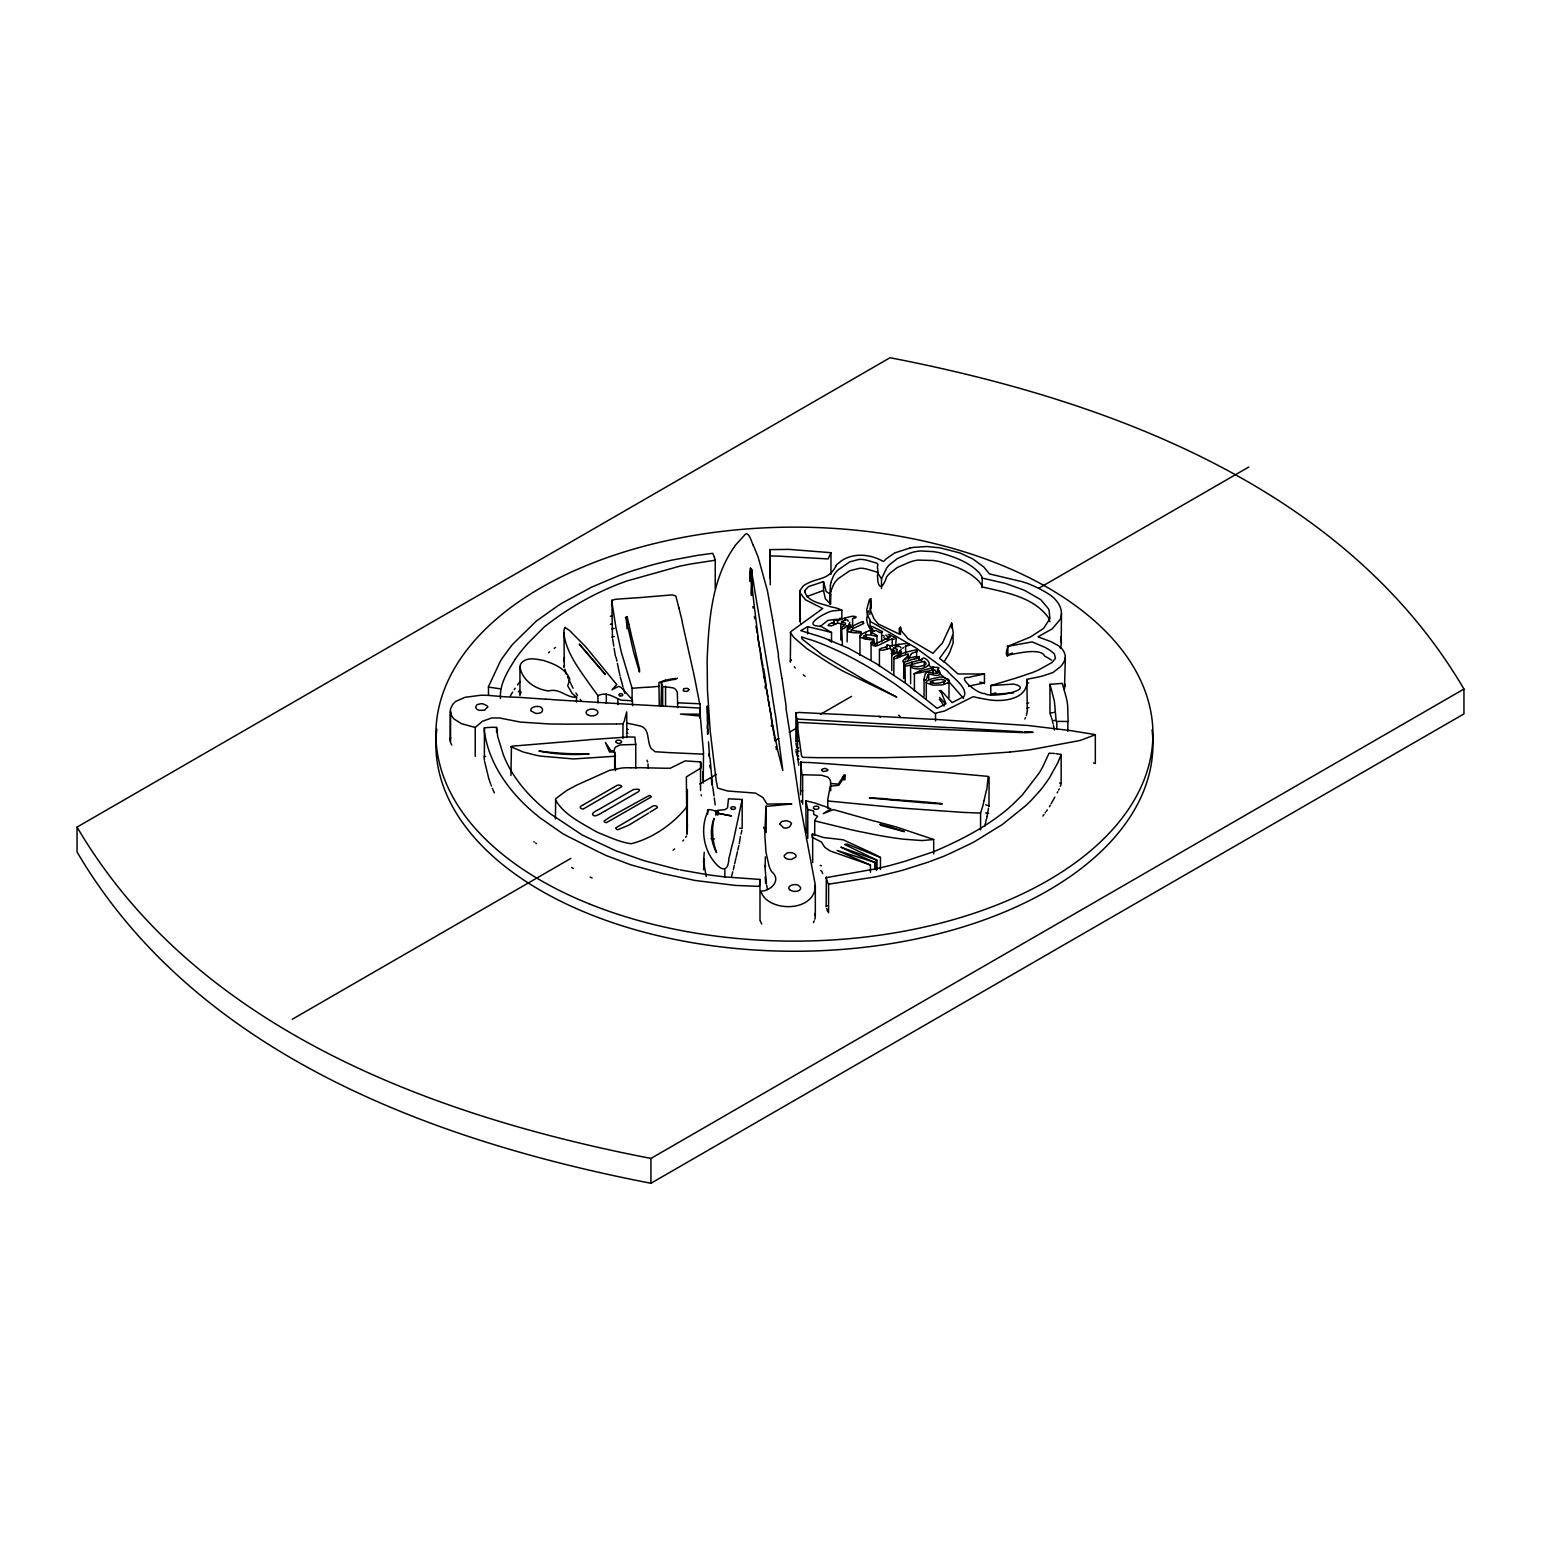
<?xml version="1.0" encoding="UTF-8"?>
<svg xmlns="http://www.w3.org/2000/svg" width="1541" height="1541" viewBox="0 0 1541 1541"><rect width="100%" height="100%" fill="white"/><g stroke="black" fill="none" stroke-linecap="round" stroke-linejoin="round"><path stroke-width="1.5" d="M834.163 623.354L834.163 621.543M843.986 626.609L843.717 625.299A13.811 7.975 0 0 1 842.908 626.128L841.656 627.726L842.388 644.928M848.128 621.177C848.956 618.095 840.577 621.004 841.425 623.527M854.099 618.153L854.099 618.153A4.758 2.735 0 0 0 852.578 618.615L852.635 627.688M862.921 623.277L862.921 621.485L863.788 623.469L855.871 627.226A27.526 15.892 0 0 0 851.229 629.884A9.843 5.682 0 0 0 855.351 630.962L855.968 631.059M863.576 638.147L863.576 636.337A15.41 8.899 0 0 1 866.003 634.815L871.686 635.065A12.482 7.204 0 0 0 874.094 635.817A15.449 8.919 0 0 0 875.057 636.009L875.307 636.067M870.935 634.295L870.935 632.484L874.094 631.059M872.803 630.808C873.458 628.978 866.851 625.954 872.033 626.455A19.706 11.365 0 0 1 874.806 627.746L876.232 628.516M876.925 635.797L876.964 644.812M900.965 647.933C900.772 644.408 889.118 647.374 893.51 652.96M898.364 646.257L898.364 644.446L902.506 643.907A23.385 13.503 0 0 1 906.744 643.618L909.479 644.408M903.623 664.075L903.854 662.264M921.73 659.606L921.171 659.721A68.016 39.257 0 0 0 917.588 660.646L909.209 662.996A34.595 19.975 0 0 0 907.649 663.497A17.76 10.248 0 0 0 906.975 663.728A10.671 6.164 0 0 0 905.029 664.595L905.26 682.336M905.357 659.953L908.227 654.232A3.698 2.138 0 0 0 906.127 654.501L903.488 655.464A29.51 17.028 0 0 0 902.255 655.907L898.461 657.468A25.792 14.89 0 0 1 896.939 658.046A5.432 3.14 0 0 1 894.377 658.643L893.973 658.257M908.342 660.087L908.342 658.277L913.293 657.14A38.448 22.21 0 0 1 914.468 656.813L919.322 656.774A2.215 1.271 0 0 1 919.072 657.429L918.725 657.718A7.108 4.103 0 0 1 916.221 658.585A23.905 13.811 0 0 1 915.123 658.874L914.256 659.047M912.041 663.998L911.771 662.264M919.226 656.427L919.226 660.03M921.73 661.416L921.537 659.105M922.231 659.432C922.308 655.291 930.61 661.224 929.03 664.807C924.677 669.102 916.086 670.489 910.827 666.964A3.332 1.926 0 0 1 910.577 665.712L917.588 666.906L924.022 665.385M911.694 664.576L915.951 663.304A81.191 46.866 0 0 1 917.877 662.765L924.33 661.474L924.33 666.887M814.881 919.207L815.016 918.609A22.152 12.79 0 0 0 815.208 917.3L815.15 913.312M811.568 865.156L814.919 882.916A16.296 9.4 0 0 0 814.996 883.552L815.208 888.425A22.152 12.79 0 0 1 815.016 889.716C809.314 913.331 766.474 910.731 760.907 891.257M750.833 577.548L750.852 576.873A17.471 10.094 0 0 0 750.833 576.469L750.525 573.811A12.617 7.281 0 0 1 750.544 573.31L750.66 569.168L750.525 581.246M800.261 590.376L800.049 621.813L800.28 590.126L803.208 586.1A10.074 5.817 0 0 1 804.498 585.06C817.481 576.97 828.23 581.111 836.166 565.701M450.454 742.165L450.531 709.207A13.676 7.898 0 0 1 450.704 708.455L452.361 705.123A31.648 18.28 0 0 1 453.131 704.025L454.884 702.099A10.036 5.798 0 0 1 455.789 701.425L464.843 697.341L480.176 695.318A29.452 17.009 0 0 1 482.93 695.261L484.49 695.28A73.583 42.493 0 0 1 488.593 695.415L499.4 696.339A208.921 120.622 0 0 0 505.583 696.821L519.336 697.38A252.223 145.624 0 0 1 527.927 697.996L545.052 699.152M450.261 739.719L450.531 738.1A13.676 7.898 0 0 1 450.646 737.503M879.429 666.444L879.429 649.589A3.853 2.234 0 0 1 881.221 648.299L884.303 647.451A10.44 6.029 0 0 0 886.614 646.758M910.057 547.999L910.057 547.999A6.857 3.949 0 0 1 911.001 547.825L912.195 547.614A13.484 7.782 0 0 1 913.043 547.421L926.834 546.496L939.875 547.825A8.09 4.662 0 0 1 940.588 547.999L940.761 548.037A5.894 3.409 0 0 0 941.397 548.191L959.85 552.93L972.429 558.747A17.067 9.843 0 0 1 973.777 559.633L983.717 566.934L989.476 573.907L1019.14 580.996A4.103 2.369 0 0 0 1019.795 581.111L1019.988 581.13A4.989 2.889 0 0 1 1021.105 581.342L1027.327 583.365A62.141 35.886 0 0 1 1030.563 584.636L1032.22 585.368A8.745 5.047 0 0 0 1033.78 585.985L1039.963 589.047A123.973 71.579 0 0 1 1047.553 593.324C1055.99 598.178 1064.08 608.002 1060.613 618.268A28.74 16.604 0 0 1 1059.823 619.906L1052.176 628.882L1038.249 636.683M1061.46 613.8L1061.171 644.928M765.184 688.134L765.106 685.957M869.895 614.435L870.241 607.828M519.953 695.492L519.953 666.598C520.55 660.742 527.715 658.45 532.859 658.893A26.91 15.545 0 0 1 536.307 659.163L542.798 660.318A4.218 2.446 0 0 1 544.012 660.665C554.067 663.728 565.508 668.659 569.804 678.945L567.724 685.899L572.154 693.392A6.8 3.93 0 0 0 572.693 693.951L576.546 697.187L576.546 702.003M630.789 633.024L634.199 646.796A27.757 16.026 0 0 0 634.487 647.798L639.322 668.37M842.561 777.608L842.58 777.011A5.837 3.371 0 0 1 842.773 776.625L844.95 775.065L844.95 779.881M686.939 834.529L686.361 776.876L701.136 767.9L700.808 763.431M844.95 775.219L844.93 775.701A10.633 6.145 0 0 1 844.834 776.298L844.757 776.491A3.891 2.234 0 0 1 844.507 776.953L838.728 785.351L830.272 786.122L827.748 799.586L827.864 808.197M1038.326 636.934L1050.943 641.653A121.835 70.347 0 0 1 1055.546 644.157C1062.038 646.777 1068.009 654.867 1063.983 661.782A53.261 30.762 0 0 1 1062.481 664.229A55.707 32.168 0 0 1 1060.401 666.791L1052.965 672.512L1044.182 675.517A62.642 36.175 0 0 1 1032.663 678.098L1026.884 679.408L1027.308 711.287M1065.351 657.564L1064.446 689.771M830.426 585.214L830.021 592.457M836.108 565.643L836.821 564.468A18.665 10.787 0 0 1 837.861 563.698L839.768 562.272A18.222 10.517 0 0 1 841.425 560.808C853.887 552.468 870.742 554.124 883.32 561.502L884.823 560.346A12.501 7.204 0 0 1 886.48 558.67L894.705 552.93L909.845 548.037M1055.932 753.645L1061.152 754.493L1057.781 762.814A17.298 9.978 0 0 0 1057.492 763.334L1050.018 776.799A11.558 6.665 0 0 0 1049.768 777.261L1049.71 777.396A8.61 4.97 0 0 1 1049.44 777.839L1045.819 783.117A10.363 5.991 0 0 0 1045.357 783.676A12.655 7.3 0 0 0 1045.125 784.042L1044.355 785.082A6.357 3.66 0 0 0 1043.95 785.602L1043.777 785.91A9.728 5.625 0 0 1 1043.257 786.68L1039.944 790.706A47.424 27.372 0 0 0 1039.443 791.284L1039.308 791.438M638.802 670.162L638.802 670.239A4.257 2.466 0 0 0 638.937 670.701L639.284 671.471A4.931 2.851 0 0 0 639.496 672.069L639.496 668.582M765.376 866.928L765.376 865.483M700.519 761.909L685.129 760.907L670.046 768.343A5.374 3.101 0 0 1 669.391 768.266L668.274 768.169A15.371 8.88 0 0 0 667.426 768.208L666.309 768.266A8.398 4.835 0 0 1 665.173 768.246L641.403 767.726A5.413 3.121 0 0 0 640.189 767.688L638.552 767.745A10.055 5.817 0 0 1 637.281 767.745L631.059 767.823M629.364 633.312L633.139 650.013A60.234 34.769 0 0 0 633.505 651.65L636.433 661.84A13.676 7.898 0 0 0 636.626 662.399L636.664 662.514A18.434 10.652 0 0 1 636.799 662.88L638.802 669.815M510.919 775.508L511.458 746.383A6.896 3.987 0 0 1 512.787 746.114L515.156 745.883A9.612 5.548 0 0 1 516.062 745.825A13.58 7.84 0 0 0 516.986 745.767L588.007 739.911A4.873 2.812 0 0 0 588.874 739.796L589.336 739.699A5.297 3.063 0 0 1 590.242 739.584L593.709 739.41A32.804 18.935 0 0 0 596.483 739.198L627.534 737.003A4.777 2.755 0 0 0 628.401 736.983L634.873 737.06L635.643 744.457L620.195 744.919L615.514 747.096A11.018 6.357 0 0 0 614.609 748.618L614.05 750.698L611.064 750.891L605.44 742.531L609.504 751.95L614.666 752.104L615.514 770.654M564.276 666.482L563.967 630.308A61.967 35.77 0 0 1 564.314 628.959L564.969 627.418M563.736 661.513L563.967 659.201A61.967 35.77 0 0 1 564.314 657.853L564.468 657.352M715.698 812.897L731.474 815.921L718.549 813.359L717.836 810.393L725.137 809.584L727.564 807.831L728.45 798.797L742.165 799.49L733.574 839.884A90.9 52.471 0 0 1 733.131 841.482L730.781 850.613A41.222 23.789 0 0 0 730.53 852.019L730.53 852.019M659.259 705.566L658.932 682.528L665.192 680.217M814.688 835.299L814.765 820.12L817.597 816.268L813.744 814.438L813.59 810.951L807.773 809.449L805.808 800.781L815.459 803.169A17.182 9.92 0 0 0 817.674 804.017L820.717 805.038A22.017 12.713 0 0 0 823.915 806.097L830.907 808.832L823.26 813.648L833.431 809.584L871.204 820.236A41.723 24.078 0 0 0 872.899 820.698L873.978 821.006A6.761 3.891 0 0 0 874.691 821.199L875.481 821.334A5.316 3.082 0 0 1 876.058 821.469L896.785 827.132A50.911 29.395 0 0 0 898.538 827.69L933.692 839.518L933.692 853.964M987.01 816.653L986.914 817.443A21.786 12.578 0 0 1 986.259 819.658L984.795 826.207M830.426 585.098L830.445 584.983A9.496 5.49 0 0 1 830.541 584.521L830.907 582.787M765.916 883.725A11.846 6.838 0 0 0 765.8 883.301L765.684 882.839A11.615 6.703 0 0 1 765.588 882.415L765.241 876.733M687.209 802.938L687.209 792.71M687.209 831.832L687.421 823.953M765.106 866.967L765.357 856.835M730.434 852.578L728.932 858.318A7.589 4.373 0 0 1 728.854 858.684C728.18 873.631 720.283 870.338 713.078 860.302C702.195 846.125 700.654 823.857 708.918 809.584A10.537 6.087 0 0 1 710.497 809.641L715.814 811.105M704.237 852.327L703.563 861.65L706.24 876.54M707.069 706.394L707.435 716.315A8.495 4.912 0 0 0 707.396 716.97A10.19 5.894 0 0 1 707.358 717.586L707.492 722.267A27.892 16.103 0 0 1 707.589 723.23L707.589 723.422A8.784 5.066 0 0 1 707.512 724.02L707.473 724.193A10.209 5.894 0 0 0 707.377 725.06A11.712 6.761 0 0 1 707.338 725.85L707.242 726.331A16.431 9.477 0 0 0 707.184 727.679L707.454 729.086A35.366 20.418 0 0 1 707.589 729.952L707.55 733.073A37.061 21.401 0 0 0 707.55 734.132L707.55 734.325M714.427 557.245L714.388 557.168A6.915 3.987 0 0 1 714.581 557.572L714.831 560.288L691.331 563.91A294.62 170.088 0 0 0 679.851 566.163L626.648 581.053A66.61 38.448 0 0 1 623.97 582.055L617.479 584.463A212.735 122.818 0 0 0 612.008 586.736C587.545 596.964 564.699 610.814 543.934 627.187A50.506 29.163 0 0 1 541.758 629.421L527.985 643.194A69.075 39.873 0 0 1 526.483 644.87L520.145 652.459A8.187 4.719 0 0 1 519.799 652.96L515.214 659.143M704.43 859.165L703.563 869.721M805.808 800.781L806.213 833.065M734.633 863.711L735.905 858.298M987.049 816.287L988.494 808.235M1093.436 762.968L1095.324 763.508L1095.324 734.614L1070.244 730.569A6.742 3.891 0 0 1 1069.011 730.415L1027.346 725.406A12.444 7.185 0 0 0 1025.613 725.349L931.862 719.165A13.946 8.052 0 0 0 930.013 719.165L884.996 716.7A11.827 6.838 0 0 0 884.149 716.661L883.07 716.642A10.421 6.01 0 0 1 882.107 716.584L840.018 714.388A4.816 2.774 0 0 0 839.248 714.35L838.323 714.35A6.376 3.679 0 0 1 837.322 714.311L798.488 712.443L795.869 713.367L796.774 718.414L798.7 719.165L923.984 726.177A18.742 10.826 0 0 0 925.486 726.273L947.233 727.525A5.182 2.986 0 0 0 948.929 727.602L949.314 727.583A5.856 3.371 0 0 1 950.046 727.564L991.845 730.029A35.462 20.476 0 0 0 993.81 730.164L1022.685 731.802M795.869 741.78L795.946 712.52M740.45 836.32L739.256 843.755M830.907 591.648L830.522 593.478A10.151 5.856 0 0 0 830.445 593.959L830.156 603.745L825.302 598.659L823.51 590.473L806.675 596.617M734.286 865.368L733.574 868.777A90.9 52.471 0 0 1 733.266 869.914M737.407 851.711L736.193 857.085M797.159 718.838L797.756 758.307A6.26 3.602 0 0 0 797.891 758.711L798.777 765.299M563.91 667.523L563.967 667.292A61.967 35.77 0 0 1 564.314 665.924L564.468 665.423M555.396 818.945L555.685 798.7L566.24 790.822A445.426 257.174 0 0 1 576.777 785.101L609.639 770.327M863.538 636.375A16.951 9.785 0 0 0 869.259 637.916L873.516 639.515M983.678 802.302L983.081 805.115A17.471 10.094 0 0 0 982.696 806.29L980.577 813.089L980.577 829.925M1095.362 734.73L1081.724 739.892A60.542 34.961 0 0 1 1079.702 740.547L1030.332 749.774A36.984 21.362 0 0 1 1029.349 749.908L1009.875 752.066M741.895 830.368L741.028 834.047M830.965 574.369L830.965 552.699L789.165 549.386L769.941 549.617L770.307 584.81M984.102 800.338L986.279 790.764A21.786 12.578 0 0 0 986.933 788.549L988.205 776.394L945.211 772.465A14.697 8.495 0 0 0 944.017 772.368L942.167 772.253A77.936 44.997 0 0 0 939.894 772.041L816.826 762.968A200.003 115.479 0 0 1 809.757 762.545L800.511 762.294L802.013 774.699L821.488 775.219L827.594 777.011A14.216 8.206 0 0 1 830.56 781.287L830.734 790.783M1060.978 645.91L1060.613 647.162A28.74 16.604 0 0 1 1060.247 648.01M737.773 850.112L738.832 845.585M988.956 806.502L989.11 777.011M611.777 637.204L614.223 636.472M795.907 749.658L796.967 749.388M732.726 871.84L731.648 876.136M869.972 628.478L870.106 620.041L868.874 617.845A54.879 31.687 0 0 1 868.276 616.65L867.564 614.763A52.298 30.204 0 0 1 866.774 609.446L869.278 600.065A2.793 1.618 0 0 1 869.432 599.719L869.567 599.526A4.161 2.408 0 0 1 870.241 598.967L870.684 611.103L874.132 619L878.274 623.989L899.289 634.121L899.347 628.689M1061.094 784.061L1060.381 786.276M678.81 607.481L675.786 595.943L672.165 594.884A18.473 10.671 0 0 1 671.202 594.961A61.736 35.636 0 0 0 669.661 595.096L639.303 597.638A12.79 7.397 0 0 1 638.667 597.677L618.172 599.064A65.801 37.986 0 0 0 614.223 599.507L611.738 600.894L616.092 628.689A7.878 4.546 0 0 1 616.381 629.653L621.312 652.17L632.099 688.268L632.099 700.307M611.854 599.931L612.432 636.895M830.907 582.537L831.35 581.15A34.191 19.744 0 0 0 831.735 580.09L833.72 575.429A44.362 25.619 0 0 1 838.343 569.708L849.727 561.906L858.684 559.479A24.579 14.177 0 0 1 862.112 559.383L866.023 560.038A30.184 17.433 0 0 0 868.199 560.616L876.906 563.197L878.043 564.815A15.641 9.034 0 0 1 877.831 565.297A8.398 4.854 0 0 0 877.58 565.971L877.465 566.683A38.275 22.094 0 0 0 877.407 567.396L878.37 573.984L881.51 578.8L881.51 588.431M830.926 591.359L831.35 590.01A34.191 19.744 0 0 0 831.735 588.951L833.72 584.289A44.362 25.619 0 0 1 838.343 578.568L849.727 570.767L859.396 568.302A25.041 14.447 0 0 1 862.112 568.244L866.023 568.899A30.184 17.433 0 0 0 868.199 569.477L876.906 572.058L878.043 573.676A11.943 6.896 0 0 1 877.869 574.061L877.831 574.177A10.132 5.856 0 0 0 877.561 574.832C877.272 586.408 881.336 592.842 886.691 576.796A148.938 85.988 0 0 1 889.484 573.579L897.305 567.473L908.208 562.735A13.638 7.878 0 0 0 909.498 562.215L913.043 561.059A29.26 16.893 0 0 1 918.031 560.096L933.441 560.5A53.569 30.936 0 0 1 939.76 561.675C953.513 565.47 967.864 570.401 978.208 580.649A29.684 17.124 0 0 1 979.671 582.305L981.598 585.098A11.789 6.8 0 0 1 982.176 586.909C1005.541 592.418 1033.279 596.829 1048.323 617.498A43.129 24.906 0 0 1 1049.036 618.923L1049.883 621.697M983.717 801.744L984.063 800.569M1027.154 711.807L1026.364 715.64M715.717 811.356L715.621 811.587A3.525 2.042 0 0 0 715.563 812.146L715.602 812.357M760.561 654.598L760.618 653.981A5.008 2.889 0 0 1 760.484 653.326L758.076 638.533A13.869 8.013 0 0 1 758.133 637.435L754.763 609.986A354.025 204.394 0 0 1 754.127 604.862L751.449 581.381M940.126 673.706L939.798 674.342A3.159 1.83 0 0 1 938.045 675.305L937.756 675.343A8.283 4.777 0 0 1 933.596 674.997L931.592 674.592A8.495 4.912 0 0 0 928.722 674.168L928.703 679.658M680.197 869.914L707.724 874.729A303.115 175 0 0 0 725.638 876.983L759.983 879.429L759.829 884.765L758.403 886.364L738.659 885.536A49.042 28.316 0 0 1 735.423 885.42L695.126 880.47L663.921 873.824A4.989 2.87 0 0 0 662.938 873.651L630.943 864.886L608.907 856.546A40.027 23.115 0 0 1 606.846 855.833L601.317 853.175A31.725 18.319 0 0 0 598.948 852.115L563.313 834.047L541.777 819.042A36.233 20.919 0 0 1 538.695 816.826L536.384 814.765A11.885 6.857 0 0 0 535.652 814.168L534.515 813.398A4.642 2.677 0 0 1 533.879 812.743C509.512 792.247 489.133 764.182 484.471 732.014A9.708 5.605 0 0 1 484.375 731.359L484.394 727.776L490.905 727.333A51.739 29.876 0 0 0 492.85 727.275L496.587 727.41L497.666 736.348L503.271 754.628A39.141 22.595 0 0 0 503.522 755.244C512.652 778.706 530.181 797.872 549.732 813.282A4.873 2.812 0 0 1 550.33 813.783L582.363 835.106L616.439 851.037A6.684 3.853 0 0 1 617.536 851.364L643.194 860.398A18.55 10.71 0 0 1 645.274 860.995L674.476 868.642A43.745 25.253 0 0 0 677.385 869.336L678.753 869.625M893.934 657.525L893.838 674.65M925.332 673.744L924.195 678.001A26.736 15.449 0 0 0 924.061 679.003A5.721 3.294 0 0 0 924.099 679.831M830.965 552.699L828.153 558.94L784.793 556.494A11.249 6.491 0 0 1 783.098 556.378L781.98 556.282A19.879 11.48 0 0 0 779.399 556.166L770.307 555.916M868.411 610.91L866.774 618.307A52.298 30.204 0 0 0 867.564 623.623L868.276 625.511A54.879 31.687 0 0 0 868.874 626.705L869.895 628.285M927.181 677.115L926.623 678.522A16.142 9.323 0 0 1 925.929 679.774M927.374 676.595L927.759 675.613A27.391 15.815 0 0 1 927.913 675.266L928.029 675.016M500.498 698.497C499.38 684.05 507.76 671.24 515.118 659.375M519.991 694.355L521.205 692.082M936.716 672.897L936.735 672.55A8.591 4.95 0 0 0 935.753 671.394L935.252 670.932M686.496 836.05L686.381 836.32A2.427 1.406 0 0 1 686.053 836.724L685.649 837.283M813.494 922.635L814.303 920.786M804.922 590.453L808.543 586.582L823.51 581.612L826.169 591.494L830.657 594.46L830.657 604.111M1024.823 718.992L1025.478 717.547M751.854 595.057L751.777 569.804L750.39 568.128L750.64 569.168M510.861 746.749L523.343 752.047L536.114 755.263A93.173 53.8 0 0 0 541.007 756.149L573.079 758.904A7.166 4.141 0 0 1 573.868 758.923L615.514 756.207M1046.243 811.433L1047.283 809.853M781.614 803.824L791.862 803.94L765.993 806.425L764.798 834.124L765.973 852.327L769.075 866.138A103.729 59.887 0 0 0 771.502 871.57C781.595 879.487 771.887 890.371 761.581 891.141M1057.184 792.902L1057.492 792.228A17.298 9.978 0 0 1 1057.781 791.708M1058.628 790.09L1059.206 788.896M790.34 662.129L790.629 631.771L822.721 608.541L805.538 599.834L800.049 592.919M790.263 661.378L791.458 659.875M881.51 578.8L886.691 567.936A148.938 85.988 0 0 1 889.484 564.719L897.305 558.612L908.208 553.874A13.638 7.878 0 0 0 909.498 553.354L913.043 552.179A29.26 16.893 0 0 1 918.031 551.235A39.18 22.614 0 0 1 920.555 550.946L933.441 551.639A53.569 30.936 0 0 1 939.76 552.795C953.513 556.609 967.864 561.54 978.208 571.788A29.684 17.124 0 0 1 979.671 573.445L981.598 576.238A11.789 6.8 0 0 1 982.176 578.029L982.176 587.718M877.426 868.546L826.13 877.657L828.018 883.494L829.482 884.052L873.612 877.176A111.222 64.202 0 0 0 879.641 875.943L896.226 871.898A256.711 148.206 0 0 0 903.874 869.875L929.127 861.843M826.342 877.002L826.149 906.898M800.53 618.461L800.28 619.964M515.118 688.268L514.232 689.694M703.216 783.021L703.524 752.528L700.288 716.083L680.467 714.08L699.884 714.196L699.73 708.032L647.894 705.316M1050.326 805.153L1050.018 805.693A11.558 6.665 0 0 0 1049.768 806.155L1049.71 806.27A8.61 4.97 0 0 1 1049.44 806.733M1051.116 803.728L1054.853 797.082M512.614 692.102L510.36 695.935M1043.95 814.496L1043.777 814.804A9.728 5.625 0 0 1 1043.257 815.555L1042.852 816.037M925.467 673.398L927.547 672.146L932.074 672.82A19.725 11.384 0 0 0 934.539 673.224L935.079 673.244A2.023 1.175 0 0 0 936.889 673.032M734.479 546.67C712 578.491 708.899 619.675 707.242 657.41A17.221 9.939 0 0 0 707.223 658.046L707.261 658.623A16.97 9.805 0 0 1 707.223 659.471L707.146 660.03A12.675 7.32 0 0 0 707.126 660.684L707.435 687.421A8.495 4.912 0 0 0 707.396 688.095A10.19 5.894 0 0 1 707.358 688.692L710.112 729.952A25.234 14.562 0 0 1 710.17 730.569L710.189 730.935A21.747 12.559 0 0 0 710.266 731.59L715.929 778.513A5.798 3.352 0 0 1 715.929 779.11L717.624 788.067L727.005 790.841A18.01 10.402 0 0 0 728.989 791.111L755.475 793.095L762.911 797.525L767.052 804.132L779.341 803.863A9.824 5.682 0 0 0 780.69 803.863M842.561 777.627L838.285 784.061L830.734 783.56M682.856 841.059L683.645 839.98M517.506 684.936L519.606 682.104M518.354 691.87L519.606 690.195M1007.294 656.042C1004.231 653.634 1009.605 642.924 1007.872 646.276L1007.872 655.907M899.289 628.381L900.483 627.226L901.35 630.828L908.054 638.687L932.941 653.307L942.456 642.982L951.645 623.123L953.301 633.062L949.718 643.425A55.63 32.111 0 0 0 948.986 644.812L948.871 645.063A41.029 23.674 0 0 1 947.638 647.278L939.528 658.373L943.94 661.821L947.638 656.158A41.029 23.674 0 0 0 948.871 653.943L949.121 653.403A60.504 34.923 0 0 1 949.718 652.286L953.205 642.867L952.974 635.47M911.405 653.885L911.444 653.846A16.296 9.4 0 0 0 911.097 654.328L909.903 656.312A33.478 19.34 0 0 1 909.325 657.179M800.954 761.716L800.492 794.829M849.842 622.237L848.571 625.665M1039.039 791.766L1031.064 800.53A330.776 190.968 0 0 1 1025.285 806.059L1002.189 824.647A182.763 105.52 0 0 0 998.356 826.939L975.376 841.155A179.026 103.363 0 0 1 969.328 844.333L948.331 854.273A4.565 2.639 0 0 0 947.58 854.523L944.209 856.083A20.38 11.769 0 0 1 942.244 856.835L930.244 861.4M905.357 658.142L903.739 659.875A20.938 12.097 0 0 0 903.469 660.184L902.872 661.166A2.042 1.175 0 0 0 903.045 661.782L903.623 662.264M880.45 869.509L880.45 857.47L874.383 854.176A31.147 17.991 0 0 1 871.339 852.751L843.197 839.826L827.767 837.977A14.447 8.341 0 0 1 823.202 837.36L820.178 836.474A64.838 37.427 0 0 1 816.961 835.395L812.319 834.124A4.199 2.427 0 0 0 811.914 835.049L812.28 837.379L821.392 842.022L824.801 847.338L830.137 850.959L870.434 865.04L870.434 872.264M549.521 651.824L548.5 652.787M485.646 756.4L484.144 756.901L484.375 760.233M894.377 651.323L894.839 652.691M937.833 669.179L938.007 669.025A6.8 3.93 0 0 0 938.508 668.505L938.662 668.024M673.07 850.189L674.611 848.898M874.806 869.606L874.806 862.382L855.679 854.061A78.63 45.402 0 0 0 852.847 852.982L840.885 847.145L876.887 860.167L876.887 869.798M554.278 648.376L555.492 647.393M896.862 651.246L897.112 649.243M905.241 646.276L905.626 645.987A4.739 2.735 0 0 1 907.129 645.718L907.379 645.679A2.928 1.695 0 0 0 909.498 645.101M903.758 647.413L902.641 648.279M819.966 626.609L827.96 620.426L833.026 619.713A7.455 4.315 0 0 1 835.376 619.501L841.694 619.155A47.212 27.256 0 0 1 844.969 618.076L849.033 616.959A22.788 13.156 0 0 1 852.828 616.207L855.775 616.612M901.158 649.397L899.655 652.344M848.147 625.723A4.816 2.793 0 0 0 848.841 625.896L849.38 626.012A2.523 1.464 0 0 0 850.17 626.108L850.728 624.856A9.342 5.393 0 0 0 849.881 624.452L849.207 624.144M450.261 710.825L451.205 714.966A6.607 3.814 0 0 0 451.455 715.583L453.902 718.934L461.51 723.692L475.244 727.448L482.352 721.323L491.752 717.952L499.515 717.99L520.492 722.093L549.81 724A27.256 15.737 0 0 0 551.582 724L563.351 724.116A13.445 7.763 0 0 1 564.333 724.135A32.573 18.8 0 0 1 565.297 724.174L616.092 723.981M848.609 628.555L849.457 627.996A43.784 25.272 0 0 1 850.42 627.399L851.422 626.84A83.83 48.407 0 0 1 853.213 625.858L857.393 623.758A84.697 48.907 0 0 1 858.838 623.084L861.592 621.909A13.349 7.705 0 0 1 862.286 621.659L862.344 621.639M872.803 628.998L872.341 629.267A26.621 15.371 0 0 1 871.262 629.768M1049.96 684.32L1054.391 701.155L1056.182 721.361L1068.144 721.496L1067.643 705.335A380.261 219.535 0 0 0 1066.468 698.285L1062.269 683.395L1049.96 684.32L1049.96 713.194L1052.542 712.655M565.008 627.399L569.765 630.693A148.418 85.68 0 0 1 571.904 632.927L584.617 645.679A56.863 32.823 0 0 1 585.985 647.201L616.727 684.551L611.989 689.809L618.673 686.304L621.062 687.44L632.176 699.498L632.658 705.624M650.071 812.184L657.275 807.715A2.119 1.233 0 0 0 657.352 807.079L656.928 806.482A3.101 1.791 0 0 0 655.118 805.75L654.752 805.712A2.639 1.522 0 0 0 653.249 805.885L615.803 827.864A2.177 1.252 0 0 0 615.88 828.519L616.708 829.308A2.504 1.445 0 0 0 617.883 829.713L628.612 825.205A67.708 39.084 0 0 1 629.845 824.512L630.577 824.108A10.98 6.337 0 0 0 631.367 823.626L648.703 813.032M77.05 827.093L890.062 357.724C1108.576 400.063 1345.466 487.149 1463.95 689.039L1463.95 713.907L650.938 1183.276C432.424 1140.937 195.534 1053.851 77.05 851.961L77.05 827.093C195.534 1029.003 432.424 1116.089 650.938 1158.427L1463.95 689.039M292.251 1019.275L570.883 858.395M699.807 783.964L716.43 774.372M774.661 740.759L778.821 738.351M789.223 732.36L797.525 727.545M820.409 714.35L851.595 696.339M1038.73 588.296L1248.749 467.039M831.524 642.096L831.524 632.465L820.756 629.749A9.593 5.528 0 0 1 819.504 629.46L807.638 626.686L800.761 630.616L818.676 636.125A8.591 4.97 0 0 0 820.082 636.606L823.722 637.858A12.598 7.281 0 0 0 824.647 638.224L848.34 648.145L876.058 663.478L906.089 683.626L937.101 708.321L946.001 703.794L941.59 693.257A32.611 18.839 0 0 0 940.992 692.525L939.297 690.426M660.993 706.587L661.628 682.143A4.218 2.427 0 0 1 663.246 681.642L672.223 679.735A6.896 3.987 0 0 1 673.167 679.62L673.59 679.562M605.035 810.99L600.065 813.821A32.226 18.608 0 0 0 599.199 814.361L595.674 815.825A2.812 1.637 0 0 1 594.344 815.767C588.739 813.879 597.407 810.277 599.565 809.044L633.505 789.474L638.629 789.223A4.026 2.312 0 0 1 639.419 790.533L638.186 791.881A23.52 13.58 0 0 1 637.531 792.247L605.401 810.778M583.596 804.633L617.093 785.371A2.697 1.56 0 0 1 618.538 785.082L619.521 785.159A3.159 1.83 0 0 1 620.811 785.602L621.139 785.833A2.909 1.676 0 0 1 621.678 786.68L583.288 808.986A2.793 1.618 0 0 1 581.747 808.755L580.976 808.351A3.101 1.791 0 0 1 580.341 807.561A2.986 1.714 0 0 1 580.726 806.367L581.073 806.078A23.096 13.33 0 0 1 582.093 805.461L583.403 804.729M881.028 641.306L883.956 639.862M880.123 641.788L878.948 642.385M990.786 695.184L990.786 685.552L992.982 684.801A2.986 1.734 0 0 0 994.234 684.589L1014.826 678.406A2.543 1.464 0 0 0 1015.596 678.271A4.623 2.658 0 0 0 1016.367 678.021L1017.465 677.558A5.028 2.909 0 0 1 1018.235 677.327L1032.663 672.473A169.741 97.988 0 0 0 1039 669.757L1051.906 662.572L1055.45 658.354L1054.352 653.769L1049.903 650.225A73.525 42.455 0 0 0 1044.586 647.181L1032.181 641.904L1007.294 646.411M616.727 723.962L622.949 723.904L624.606 720.379A6.588 3.814 0 0 0 624.587 719.763L626.705 711.884L626.917 737.6M835.761 623.97L836.416 623.643A7.358 4.238 0 0 1 837.09 623.335L837.476 623.238A4.777 2.755 0 0 1 839.672 623.489L840.827 623.778L840.827 640.035M947.253 683.106L944.248 684.3A17.625 10.19 0 0 1 941.705 684.936L932.69 685.129L926.565 682.971A2.928 1.676 0 0 1 926.276 682.104L926.334 681.854A6.646 3.833 0 0 1 928.722 680.063L930.918 679.119A21.497 12.405 0 0 1 934.27 678.213L938.257 677.578M835.665 624.028L832.41 625.55M866.138 634.757L866.003 638.436M884.611 639.534L888.56 637.492A6.646 3.833 0 0 0 888.964 637.204L887.789 636.587M900.349 652.922L901.446 651.882A9.265 5.336 0 0 0 900.715 651.284L899.655 650.533M1026.884 708.282L1028.926 707.589M1012.495 652.979C994.061 660.511 1039.462 644.177 1044.586 656.042A73.525 42.455 0 0 1 1049.903 659.086L1051.482 660.145M871.262 629.768L869.586 630.5M866.119 631.983L869.008 630.751M610.429 616.304L612.008 615.63M610.429 624.375L612.008 623.7M984.449 683.645L984.449 674.014L972.583 676.441A96.929 55.958 0 0 0 968.634 677.52C954.861 675.767 978.785 694.895 984.564 693.411C990.227 698.844 1036.496 689.867 1014.267 684.204A21.497 12.405 0 0 0 1012.032 684.185L990.786 685.552M874.826 645.217L874.826 643.406A5.143 2.966 0 0 1 874.132 641.942L873.94 641.037A2.003 1.156 0 0 0 873.381 640.536L871.089 642.424A6.973 4.026 0 0 0 871.339 643.907L873.323 645.563A3.448 1.984 0 0 0 874.749 645.852L875.288 645.872M832.371 622.776L829.617 623.951A3.775 2.177 0 0 0 828.172 625.434M933.692 839.518L922.077 840.558L903.334 839.171A356.799 205.993 0 0 1 893.433 837.842L884.939 836.474A357.088 206.167 0 0 1 874.094 834.49L863.422 832.333A356.433 205.781 0 0 1 850.016 829.482L814.688 820.852M840.789 619.501L841.848 619.058L839.903 618.134M995.794 692.891L990.786 694.413L1012.032 693.045A21.497 12.405 0 0 1 1013.477 693.045M839.864 619.829L837.572 620.618A13.484 7.782 0 0 1 836.686 620.368L836.59 620.349M907.476 661.128L912.291 659.49A11.866 6.838 0 0 1 913.235 659.259L914.121 659.086M906.975 661.301L905.588 661.782A22.422 12.944 0 0 1 904.972 661.994L904.779 662.052A5.028 2.909 0 0 1 904.124 662.225L904.124 678.464M831.543 625.877L828.499 625.646M934.27 667.08L933.865 666.926A6.01 3.467 0 0 0 933.172 666.714L931.9 667.619A4.45 2.562 0 0 1 931.804 668.081L931.804 669.892M1027.211 683.356L1028.714 682.856M1027.211 703.389L1028.714 702.889M930.494 683.26L930.494 681.449L932.652 680.756A10.363 5.971 0 0 1 933.307 680.563L933.403 680.525A20.245 11.692 0 0 1 933.962 680.39L934.385 680.294A25.272 14.601 0 0 1 937.949 679.639L940.01 679.446A8.167 4.719 0 0 1 942.052 679.446M693.373 671.992L695.607 682.798A8.341 4.816 0 0 0 695.723 683.414L699.672 703.775L677.616 702.812L677.308 692.102L675.613 689.424A12.309 7.108 0 0 0 673.321 687.902L662.669 686.438L660.993 682.509M887.134 649.05L883.282 650.148M887.25 649.011L887.924 648.8A7.378 4.257 0 0 1 888.675 648.588L889.099 648.53A4.719 2.735 0 0 1 891.141 649.069L892.162 654.906M611.854 628.824L614.223 628.401M750.872 578.511L751.199 580.148M841.848 619.809L841.848 610.178L835.376 610.641A7.455 4.315 0 0 0 833.026 610.852C826.824 611.469 800.665 626.051 819.947 626.147A43.052 24.849 0 0 1 821.661 626.744L831.524 632.465M911.405 664.672L909.614 665.192A44.169 25.504 0 0 1 907.63 665.751L905.376 666.097M845.161 618.018L844.969 619.887M751.584 570.093L751.526 595.173M914.911 652.363L917.473 651.284L916.702 649.955A3.583 2.061 0 0 0 915.951 649.975A14.736 8.495 0 0 0 914.853 650.129L911.29 650.899A77.532 44.766 0 0 0 903.816 652.96L896.708 655.618A9.92 5.74 0 0 0 893.78 657.468M751.777 569.804L751.295 595.134M931.804 668.081L919.727 670.932M919.38 671.009L913.697 673.86L933.191 670.085M877.831 868.488L888.541 865.849A8.187 4.719 0 0 1 889.427 865.657L902.564 861.978A69.075 39.873 0 0 1 905.453 861.111L929.3 853.175A50.506 29.163 0 0 1 933.191 851.923C957.847 841.386 982.118 829.308 1003.249 812.608A212.735 122.818 0 0 0 1007.178 809.449L1011.358 805.712A66.61 38.448 0 0 1 1013.073 804.171L1022.627 794.617L1038.865 773.447A294.62 170.088 0 0 0 1042.756 766.821L1049.036 753.26L1053.774 753.395A6.915 3.987 0 0 1 1054.333 753.472L1054.468 753.51M659.259 686.304L648.029 687.305M626.763 616.631L625.511 617.479L626.339 620.291A10.883 6.28 0 0 1 626.301 621.235M874.806 862.382L837.148 850.478L870.434 865.04M675.497 678.445L669.757 679.331A17.837 10.305 0 0 1 668.833 679.485L667.812 679.677A5.875 3.39 0 0 0 667.157 679.812L666.598 679.966A6.973 4.026 0 0 1 665.712 680.14L665.558 680.159M882.434 650.341L879.429 649.686M889.427 645.66L889.33 645.602A13.445 7.763 0 0 0 890.197 646.006L894.762 645.101A46.808 27.025 0 0 1 898.364 644.446M1007.872 646.276L1030.409 637.03L1043.238 628.632A7.917 4.565 0 0 1 1043.739 628.189L1049.941 618.577L1049.036 610.063A43.129 24.906 0 0 0 1048.323 608.637L1040.811 599.699L1025.439 590.896A98.065 56.632 0 0 1 1023.763 590.01L1005.368 583.423L982.176 578.087M632.658 700.808L624.587 700.346A122.375 70.655 0 0 1 621.389 700.173C614.146 697.553 606.788 691.312 597.927 695.646L590.974 686.053A51.951 29.992 0 0 1 589.972 684.686C578.857 668.794 566.029 652.479 563.736 632.619M500.498 688.866L488.285 687.055L500.17 661.59A111.222 64.202 0 0 1 502.327 658.103L509.339 648.53A256.711 148.206 0 0 1 512.845 644.099L535.42 621.948A20.38 11.769 0 0 1 536.73 620.811L557.072 606.326A179.026 103.363 0 0 1 562.581 602.82L587.198 589.567A182.763 105.52 0 0 0 591.147 587.352L619.501 575.371A30.319 17.49 0 0 0 620.426 575.082L623.354 574.003A330.776 190.968 0 0 1 632.927 570.671L648.973 565.836A47.424 27.372 0 0 0 649.955 565.547L656.948 563.64A9.439 5.451 0 0 1 657.949 563.39L658.797 563.236A6.357 3.66 0 0 0 659.702 563.004L661.494 562.561A12.655 7.3 0 0 0 662.534 562.311A10.363 5.991 0 0 0 663.092 562.157L672.223 560.057A8.61 4.97 0 0 1 673.012 559.903L673.224 559.884A11.558 6.665 0 0 0 674.033 559.73L697.071 555.453A19.205 11.095 0 0 0 698.246 555.261L712.693 553.315L714.254 556.879M932.787 670.142L932.787 673.764M797.082 751.392L799.086 751.199M790.263 632.484L793.769 637.319A6.723 3.891 0 0 1 794.347 637.897L806.656 648.53L828.596 662.726A470.776 271.794 0 0 0 843.543 671.414L896.708 697.091L872.033 683.896A425.489 245.655 0 0 1 863.538 679.388L822.451 655.041L802.919 639.688A10.036 5.798 0 0 0 802.091 638.899L801.532 636.838L803.709 637.666A5.875 3.39 0 0 0 804.614 637.916L807.6 638.918A5.336 3.082 0 0 0 808.62 639.226L810.662 639.765A10.248 5.914 0 0 0 812.608 640.42C841.617 650.668 868.546 666.155 893.992 683.299A21.497 12.405 0 0 0 895.533 684.339L934.867 713.348L943.862 711.172A4.777 2.755 0 0 0 944.729 710.902L973.199 696.686L979.498 698.112M797.467 759.386L799.086 759.27M826.342 905.896L827.498 905.742M1053.755 712.501L1055.026 712.347M1053.755 720.572L1055.026 720.418M576.546 697.187C566.761 698.092 559.306 687.825 549.001 690.907A3.236 1.868 0 0 1 548.403 690.907C535.498 689.443 521.763 680.178 519.953 666.598M847.415 625.665L847.107 641.942M609.928 770.327L622.275 767.957A60.677 35.038 0 0 1 627.649 767.745L630.654 767.803M805.808 829.674L807.272 829.674M795.946 741.394L798.488 741.337M1009.682 752.085L956.73 755.803A8.976 5.182 0 0 0 955.651 755.822L954.341 755.938A14.505 8.379 0 0 1 953.224 755.976L952.261 755.995A29.144 16.835 0 0 0 950.681 756.034L882.781 757.69A54.821 31.648 0 0 0 879.95 757.71L818.945 757.671A54.128 31.244 0 0 1 814.727 757.594L802.726 757.324L801.513 755.745A10.055 5.798 0 0 0 801.455 755.167L797.891 729.818A6.26 3.602 0 0 1 797.756 729.413L797.949 722.363L836.57 724.347A15.969 9.227 0 0 0 837.803 724.501L925.062 728.72A364.793 210.616 0 0 0 934.077 729.143L1023.224 732.63M703.216 754.146L701.097 754.088M673.995 679.523L674.553 679.485A4.296 2.485 0 0 0 675.17 679.427L677.424 678.233M1024.226 732.668L1024.341 732.668A6.549 3.775 0 0 1 1025.131 732.63A7.223 4.161 0 0 1 1025.747 732.649L1033.125 732.341L1027.616 731.821M859.473 632.985L859.435 632.985A10.305 5.952 0 0 1 858.722 633.004L858.722 633.004M632.099 688.268L644.215 687.382A3.467 2.003 0 0 1 645.563 687.305L646.893 687.363A5.297 3.063 0 0 0 648.029 687.305M1025.824 731.802L1024.38 731.821M850.382 626.089L850.478 627.9M880.45 857.47L846.953 844.044L844.661 844.507L876.887 860.167M739.545 828.268L742.165 828.384L742.165 799.49M894.396 651.342A13.85 7.994 0 0 1 893.26 652.036L891.391 653.538L892.278 654.52A2.1 1.214 0 0 0 893.375 654.463L894.666 653.943A11.423 6.588 0 0 0 895.302 653.519L896.091 652.922A6.414 3.698 0 0 1 897.459 652.093L897.825 652.151M926.199 802.996L869.432 797.968L883.012 798.527A41.299 23.847 0 0 0 887.481 799.124L889.754 799.374M941.801 803.978L934.963 803.554A7.609 4.392 0 0 0 933.846 803.516L927.624 803.111M940.8 803.458L942.206 803.824M647.393 705.296L626.513 704.121A19.571 11.288 0 0 0 624.972 704.006L554.067 699.768A34.441 19.879 0 0 1 550.214 699.364L545.533 699.19M842.388 628.67L842.908 628.689A2.1 1.214 0 0 0 843.967 628.497L845.027 627.803A11.384 6.569 0 0 0 845.47 627.322L846.009 626.648A6.395 3.698 0 0 1 847.03 625.665M875.77 636.125L875.847 636.125A2.62 1.502 0 0 0 876.81 635.836M700.153 754.011L667.041 752.509A15.622 9.015 0 0 0 666.425 752.432L655.06 751.738L651.13 748.444A5.085 2.947 0 0 1 650.88 748.04C646.353 740.007 650.533 726.947 637.82 725.503A20.322 11.731 0 0 0 634.526 724.694L626.917 723.153M925.679 801.994L925.871 801.994A6.877 3.968 0 0 0 926.911 802.129L940.588 803.458M969.694 812.666L980.577 813.089M979.749 682.181L984.449 682.875L972.583 685.302A96.929 55.958 0 0 0 968.634 686.381M798.7 756.149L797.448 755.938M920.093 801.532L900.079 800.106A43.996 25.407 0 0 1 898.576 799.991L897.382 799.875A50.526 29.163 0 0 0 896.111 799.779L889.831 799.394M714.523 838.92L711.056 838.593M968.692 812.589L965.321 812.512A7.339 4.238 0 0 1 963.741 812.434L902.448 808.158A33.652 19.436 0 0 0 900.464 807.946L899.867 807.889A13.002 7.512 0 0 0 898.191 807.811L827.864 800.973M627.129 729.394L628.227 729.509M627.823 733.15L626.513 733.015M1025.882 731.821L1026.21 731.84A4.584 2.639 0 0 1 1026.826 731.84M856.603 631.136L858.645 631.348A11.269 6.511 0 0 1 860.86 631.714L860.976 635.393M900.406 652.941L900.637 656.562M798.7 748.059L796.774 747.308L795.965 743.398M985.701 812.878L988.513 813.494M985.701 804.807L989.11 805.904M800.954 790.61L802.784 790.841M980.095 698.208L983.755 698.882A43.591 25.157 0 0 0 988.397 699.691C1003.152 702.369 1028.906 699.19 1026.884 679.408M935.271 667.407L937.448 667.349A1.965 1.136 0 0 1 938.816 667.966M1059.572 782.982L1061.152 783.367L1061.152 754.493M865.676 639.245L860.437 637.3M920.536 801.609L922.52 801.859A5.721 3.294 0 0 1 923.348 801.821L923.887 801.84A3.718 2.157 0 0 1 924.523 801.917M830.021 641.403L831.524 641.326L828.538 639.361M841.964 624.066L842.291 624.163A5.933 3.429 0 0 1 844.063 624.76M751.334 569.958L753.645 583.307A8.63 4.97 0 0 0 753.684 584.097L771.213 687.979A8.63 4.989 0 0 0 771.386 688.866L771.559 689.848A6.414 3.698 0 0 1 771.521 690.272A5.759 3.332 0 0 0 771.579 691.061L774.93 712.443A40.451 23.346 0 0 0 775.45 714.793L782.809 770.519L777.935 751.257A8.187 4.739 0 0 0 777.82 750.794L771.579 719.955A5.759 3.332 0 0 1 771.502 719.242A6.414 3.698 0 0 0 771.559 718.742L768.266 699.653M894.204 639.38L893.125 639.072A10.96 6.337 0 0 0 892.22 638.841L892.22 646.064M932.247 682.894L931.091 682.393A2.389 1.387 0 0 1 930.494 681.449M820.178 865.368L821.411 865.753M836.224 620.233L836.32 620.253A3.525 2.042 0 0 0 834.066 619.964L834.105 623.739M984.449 674.014L957.982 673.956L945.712 662.996A9.419 5.451 0 0 0 944.71 662.264L943.94 661.821M924.639 680.351L925.351 680.313A3.564 2.061 0 0 0 925.91 679.774M841.425 621.716L845.412 623.142L845.431 624.953M899.597 652.748L899.193 652.594A4.796 2.774 0 0 1 898.557 652.325M899.116 652.575L899.116 656.177M882.762 635.47L884.322 636.125M870.935 632.484L873.631 633.64A20.784 12.001 0 0 1 876.097 634.873L876.868 635.566M848.841 631.675L847.646 630.885A2.832 1.637 0 0 1 847.357 630.192A3.833 2.215 0 0 1 847.415 629.787M877.638 631.444L878.678 631.926A8.437 4.873 0 0 0 881.606 632.792M590.145 877.041L592.129 877.965M894.107 637.223L889.966 635.181A9.978 5.759 0 0 0 888.136 634.41M786.026 858.376L786.507 858.626A7.32 4.238 0 0 0 788.106 859.185L790.206 859.454A4.739 2.735 0 0 0 791.747 859.319L795.618 857.181A5.085 2.947 0 0 0 795.849 855.255L794.886 854.119A6.742 3.891 0 0 0 792.324 852.905L790.167 852.578A5.259 3.043 0 0 0 786.873 853.098L784.176 855.66A6.048 3.506 0 0 0 786.026 858.376M650.225 795.849L650.841 796.215A2.234 1.291 0 0 1 651.227 796.986L606.461 822.644A3.217 1.849 0 0 1 604.997 822.239L604.477 821.873A2.254 1.291 0 0 1 604.111 820.968L609.909 817.135A47.887 27.642 0 0 0 610.929 816.557L649.127 795.541A3.544 2.042 0 0 1 650.225 795.849M841.848 610.178L837.649 608.445A31.668 18.28 0 0 0 834.22 607.501L831.947 607.077A7.435 4.296 0 0 1 830.984 606.884C822.124 603.494 808.12 602.415 804.826 591.879M878.794 716.276L880.508 717.181M876.521 628.67L881.683 631.251A4.43 2.562 0 0 1 882.569 631.81L882.473 632.195A4.873 2.812 0 0 1 881.683 632.715L881.625 641.788M888.849 637.146L888.964 639.014M883.86 637.685L887.52 639.708M893.51 647.547L896.862 649.454M571.576 867.506L573.387 868.565M869.972 621.254L915.624 647.682L946.193 670.123A15.025 8.668 0 0 1 947.426 671.144C953.128 678.117 967.498 687.267 964.3 696.089A6.029 3.487 0 0 0 963.799 696.571L952.126 702.638L940.992 690.426M830.58 594.421L830.04 592.746M820.698 870.453L821.796 871.397M947.696 679.292L945.692 678.213A10.768 6.222 0 0 0 942.572 677.231A8.052 4.642 0 0 0 941.455 677.058A7.012 4.045 0 0 0 940.145 676.981A2.87 1.657 0 0 0 938.912 677.096M915.624 656.543L916.779 657.294M916.645 649.897L916.645 657.121M933.191 668.659L928.395 664.961M920.709 660.03L919.11 658.912M898.576 715.217L900.04 716.257M803.304 674.842L805.095 676.268M939.162 673.186L946.193 678.984A15.025 8.668 0 0 1 947.426 680.005L947.734 680.313M797.159 755.803L795.927 751.18M940.183 673.706A7.223 4.18 0 0 0 938.97 670.971L937.467 669.507L937.467 673.109M948.331 680.91L963.703 698.555M944.922 703.178L939.586 697.437M795.252 667.966L794.347 666.791M789.628 889.639L789.069 888.964A5.028 2.909 0 0 1 789.05 887.038L790.148 885.94A6.8 3.93 0 0 1 792.825 884.823L795.002 884.573A5.182 2.986 0 0 1 798.199 885.189L800.588 887.52A6.742 3.891 0 0 1 800.338 889.157L799.567 890.082A5.297 3.063 0 0 1 797.737 891.045L796.543 891.276A8.938 5.162 0 0 1 793.769 891.314L793.519 891.314A6.01 3.467 0 0 1 789.743 889.6M896.226 638.552L895.552 646.989M531.279 711.037L535.517 713.31A5.278 3.043 0 0 0 538.714 713.252C544.686 712.847 543.222 705.682 537.443 706.471A5.49 3.159 0 0 0 534.053 706.876L531.972 707.974A5.548 3.198 0 0 0 531.279 711.037M580.187 699.287L581.015 700.481M763.604 827.228L765.472 831.447M451.821 745.035L451.455 744.476A6.607 3.814 0 0 1 451.205 743.86L450.704 742.858M939.297 699.287L940.78 701.174A35.848 20.688 0 0 1 941.609 702.118L944.036 706.048M577.548 695.646L575.91 692.968M801.397 624.51L800.55 623.065M626.436 622.468L626.821 623.527A12.309 7.108 0 0 0 626.994 624.066L627.11 624.625M573.04 688.191L569.149 680.197M753.241 545.206C751.642 542.586 748.483 528.852 743.995 535.767A3.718 2.138 0 0 1 743.667 536.114L735.134 545.553A4.95 2.87 0 0 0 734.864 545.899A7.416 4.276 0 0 0 734.595 546.458M760.329 921.094L761.716 924.041M567.512 676.788L568.456 678.83M494.411 792.941L492.33 788.318M615.63 656.639L616.092 657.564A7.878 4.546 0 0 1 616.381 658.546L616.901 661.166M822.104 872.245L822.663 873.593M629.267 632.754L628.921 631.598A4.816 2.774 0 0 0 628.805 631.174L627.514 625.839A2.87 1.657 0 0 1 627.187 624.818M646.97 760.195L647.702 762.025M488.882 778.976L484.644 761.581M489.19 779.804L490.577 783.676M491.001 784.851L491.425 786.006M753.299 545.321L753.703 546.458A3.043 1.753 0 0 0 753.954 546.766L757.729 556.07A21.073 12.174 0 0 1 758.037 556.763L767.495 591.012L772.792 620.426M781.942 677.924L781.807 677.578A5.278 3.043 0 0 1 781.672 677L778.301 656.485A2.331 1.348 0 0 1 778.301 655.984L778.455 655.079A29.953 17.298 0 0 1 778.378 654.463L778.359 654.289A24.213 13.985 0 0 0 778.244 653.442L772.812 620.676M1050.211 713.926L1051.289 717.104M566.549 674.438L564.892 669.179M1051.771 718.318L1053.042 723.634M620.31 676.961L622.93 686.67M826.746 908.67L827.633 911.598M624.837 693.334L623.335 688.057M755.918 626.185L757.286 633.158M763.026 666.059L762.121 661.975M679.176 608.926L681.257 617.402A47.27 27.295 0 0 1 681.719 619.097L682.374 622.391A2.986 1.734 0 0 0 682.374 622.911L693.103 670.932M630.751 632.426L628.959 624.856M709.611 757.209L710.112 758.846A25.234 14.562 0 0 1 710.17 759.443L710.189 759.829A21.747 12.559 0 0 0 710.266 760.484L712.462 785.255M758.923 643.849L760.252 650.552M1053.37 725.04L1054.391 730.049M617.382 663.381L619.925 675.555M811.529 865.04L807.792 845.104A61.486 35.501 0 0 0 807.6 843.62L806.482 838.747A5.451 3.159 0 0 1 806.425 838.285L806.425 837.803A6.376 3.679 0 0 0 806.328 837.11L799.972 804.036A11.866 6.857 0 0 1 799.875 803.285L797.814 789.936A15.815 9.13 0 0 0 797.737 789.127L792.787 755.687A3.429 1.965 0 0 1 792.594 754.936L789.974 733.67A26.101 15.063 0 0 0 789.897 733.15L786.103 709.091A130.465 75.316 0 0 0 785.756 703.659L782.038 678.637M763.585 668.409L765.01 677.173M763.585 676.48L763.835 677.655M1060.69 637.011L1061.46 642.693M769.73 708.205L771.232 715.583M771.521 726.389L771.386 725.83A8.63 4.989 0 0 1 771.251 725.329M715.178 804.864L714.254 797.988M765.068 867.949L766.455 883.841M712.732 786.796L714.042 795.946M700.596 762.256L700.789 763.315M769.421 706.51L765.106 681.912A85.834 49.562 0 0 0 764.663 680.101L760.484 655.195M766.725 885.362L767.476 889.504M703.428 780.709L702.735 771.925M754.358 616.554L754.743 618.673M772.311 724.193L774.179 735.982M775.951 746.615L776.452 749.6M766.166 686.246L765.106 677.867M766.648 689.116L767.938 696.917M752.913 606.595L753.164 608.098M760.484 651.978L761.89 660.569M615.379 655.85L614.05 648.202M701.174 794.713L701.348 795.83M757.729 636.028L758.827 643.175M716.681 813.802L716.334 811.221M712.038 785.197L711.326 778.513M774.333 737.812L774.853 740.547M613.78 646.064L612.625 638.879M1065.043 684.146L1065.351 686.458M801.359 800.627L801.551 801.956M772.08 723.268L771.386 717.759A8.63 4.989 0 0 1 771.251 717.239M687.19 803.246L686.381 807.426A2.427 1.406 0 0 1 686.053 807.831C672.396 824.608 652.19 838.42 631.271 843.717C620.021 842.291 609.639 837.168 599.179 833.065A12.713 7.339 0 0 1 597.754 832.429A89.59 51.72 0 0 1 593.593 830.175C579.666 822.046 563.486 814.168 555.396 799.683M628.94 624.317L627.033 616.593L627.033 628.632M710.208 767.996L710.17 767.437A21.555 12.444 0 0 0 710.112 766.917A9.285 5.355 0 0 0 709.9 766.204L709.842 766.012A10.132 5.837 0 0 1 709.63 765.395M708.494 741.818L709.534 756.246M708.802 754.031L708.956 756.13M648.01 763.97L648.202 768.092M707.974 733.901L707.473 706.202M1067.836 721.708L1067.836 731.339M1056.779 721.727L1056.779 728.951M951.645 623.123L951.645 627.938M948.986 680.833L948.986 697.688M943.708 683.78L944.325 681.738A4.084 2.35 0 0 0 945.095 681.372M939.028 670.951L939.028 672.762M935.522 713.676L935.522 720.899M933.172 666.714L933.172 668.524M933.172 670.316L933.172 673.937M932.652 680.756L932.652 682.547M926.276 682.316L926.276 699.171M924.061 679.465L924.061 696.32M920.959 670.643L920.959 672.454M914.41 674.553L914.41 690.792M910.596 665.712L910.596 683.761M908.227 654.232L908.227 657.834M905.626 645.987L905.626 653.211M903.854 664.055L903.623 678.522M900.483 627.226L900.483 634.449M897.517 652.132L897.517 657.564M891.777 654.443L891.777 670.682M890.197 635.297L890.197 637.107M890.197 646.006L890.197 647.817M887 645.082L887 646.893M886.518 646.469L886.576 648.53M876.367 860.456L876.367 870.087M873.651 638.86L873.497 643.213M873.054 640.382L873.054 643.984M871.108 598.582L871.108 608.213M871.07 643.021L871.07 659.875M870.511 626.07L870.511 631.502M865.676 633.987L865.676 632.176L861.092 634.487A4.45 2.562 0 0 0 859.897 636.433M859.955 636.048L859.955 655.31M851.287 629.922L851.287 631.733M848.841 625.896L848.841 629.518M843.717 775.084L843.717 779.9M837.572 620.618L837.572 622.429M834.317 623.585L834.317 621.793A10.228 5.914 0 0 1 832.352 622.757M830.156 594.884L830.156 604.515M828.576 883.918L828.576 912.811M823.51 581.612L823.51 591.243M815.324 885.459L815.324 915.624M812.666 833.758L812.666 862.652M807.638 626.686L807.638 633.91M807.773 809.449L807.773 838.343M802.63 775.123L802.63 804.017M769.941 549.617L769.941 578.511M766.147 806.097L766.147 832.564M759.983 879.429L760.002 920.42M750.39 568.128L750.332 581.342M750.101 571.441L750.101 581.073M724.848 870.01L724.848 877.234M717.836 810.393L717.836 815.208M715.852 810.431L715.852 815.247M715.236 559.71L715.236 588.604M707.589 809.603L707.589 814.418M700.539 761.697L700.539 790.591M700.192 703.601L700.192 718.048M699.73 708.032L699.73 717.663M687.382 789.57L687.267 832.91M677.616 702.812L677.616 707.627M665.558 686.227L665.558 705.489M662.669 686.438L662.669 705.701M650.938 1158.427L650.938 1183.276M635.759 744.033L635.759 768.111M622.949 723.904L622.949 738.351M617.883 699.845L617.883 704.661M614.936 756.496L614.936 768.535M614.666 752.104L614.666 768.959M606.326 693.797L606.326 703.428M597.927 695.646L597.927 702.869M496.587 727.41L496.587 732.225M488.497 687.575L488.497 694.798M484.394 727.776L484.394 756.67M475.244 727.448L475.244 756.342M450.319 712.192L450.319 741.452M928.106 675.035A3.968 2.292 0 0 1 928.472 674.342M933.153 669.815A2.581 1.483 0 0 1 935.021 670.123M924.523 665.173A4.758 2.755 0 0 0 925.621 664.498L925.775 664.306A2.966 1.714 0 0 0 926.045 663.709L925.833 662.9A7.936 4.584 0 0 0 924.292 661.494M874.19 630.866A2.774 1.599 0 0 1 876.733 630.808M873.516 639.669A12.675 7.32 0 0 1 865.946 638.937M860.437 637.3A3.775 2.177 0 0 1 859.955 636.433M948.081 679.119A5.085 2.928 0 0 1 947.368 683.183M943.458 681.777A12.578 7.262 0 0 1 932.189 683.01M942.052 679.658A3.39 1.946 0 0 1 945.404 681.315M887.886 636.491A5.047 2.909 0 0 1 885.805 634.988M894.069 637.242A12.617 7.281 0 0 1 896.323 638.513M892.2 638.802A10.094 5.817 0 0 0 890.101 639.592L880.277 644.446A14.004 8.09 0 0 1 875.442 646.122M878.601 642.327A6.125 3.525 0 0 1 874.883 643.618M861.092 632.272A2.677 1.541 0 0 1 860.668 632.889M857.682 632.85A19.783 11.423 0 0 1 848.725 631.81M847.781 629.19A7.262 4.18 0 0 1 848.648 628.574M856.064 617.286A2.928 1.695 0 0 1 854.215 618.095M893.395 650.071A5.875 3.39 0 0 1 894.916 650.841M887.019 644.928A3.487 2.023 0 0 1 889.099 645.39M911.867 653.307A10.19 5.894 0 0 1 914.391 652.536M909.286 657.179A10.787 6.222 0 0 1 908.381 658.296M804.807 591.725A5.875 3.39 0 0 1 804.864 591.108M1045.125 812.935A12.655 7.3 0 0 1 1045.357 812.569M714.003 818.502A116.211 67.091 0 0 0 716.604 852.616A172.746 99.741 0 0 1 714.061 818.502M678.83 607.713A6.145 3.544 0 0 0 678.965 608.117L679.061 608.348A5.49 3.159 0 0 1 679.176 608.734M520.049 681.488A8.187 4.719 0 0 1 519.799 681.854M535.652 843.062A11.885 6.857 0 0 1 536.384 843.659M534.245 842.06A4.642 2.677 0 0 1 533.879 841.636M1152.052 729.818A358.514 206.995 0 0 1 793.865 951.259A358.514 206.995 0 0 1 436.835 729.182M688.866 689.713L687.459 691.293L684.243 691.235A3.583 2.061 0 0 1 683.183 690.503L683.78 688.654L686.997 688.307A3.332 1.926 0 0 1 688.268 688.885L688.866 689.713M779.669 823.78L783.579 827.825A5.336 3.082 0 0 0 786.372 828.037L787.836 827.633A11.866 6.857 0 0 0 789.647 826.804L791.477 823.799A5.355 3.101 0 0 0 789.493 821.7L786.873 820.814A2.504 1.445 0 0 0 786.257 820.737L781.846 821.469L779.669 823.78M821.815 769.98L822.162 770.827A3.487 2.023 0 0 0 823.318 771.54L827.613 770.673A2.485 1.445 0 0 0 827.729 769.672L825.36 768.381L822.489 768.998A10.787 6.241 0 0 0 821.854 769.884L821.835 769.941M880.142 824.339L880.277 824.705A10.729 6.183 0 0 0 880.604 825.051L881.086 825.34A3.833 2.215 0 0 0 882.011 825.61L889.87 827.844A14.755 8.514 0 0 1 891.18 828.172L904.432 831.62L890.679 827.074A17.375 10.036 0 0 1 889.388 826.746L889.176 826.689A35.944 20.746 0 0 0 886.441 825.976L880.142 824.339M487.669 707.049L484.49 710.247L479.193 710.324A6.665 3.853 0 0 1 476.708 709.091L475.61 707.28L476.612 705.181A4.854 2.793 0 0 1 477.903 704.391L480.696 703.794A7.05 4.064 0 0 1 483.046 703.871L487.168 705.797A5.028 2.909 0 0 1 487.669 707.049M621.524 742.049L621.37 742.473A3.621 2.08 0 0 1 619.347 743.34L618.634 743.475A2.312 1.329 0 0 1 617.691 743.398L615.61 741.972L616.458 740.605A3.313 1.926 0 0 1 617.806 740.142L620.079 740.354A3.313 1.907 0 0 1 621.543 742.049M580.341 645.217L579.223 644.119L605.363 674.534L580.341 645.217M731.936 809.237A2.35 1.348 0 0 0 735.481 808.081A2.35 1.348 0 0 0 731.975 806.887A2.35 1.348 0 0 0 731.936 809.237M588.778 715.371A5.952 3.429 0 0 0 597.966 712.674A5.952 3.429 0 0 0 589.336 709.419A5.952 3.429 0 0 0 588.778 715.371M539.138 751.064A106.425 61.447 0 0 0 589.124 753.934A204.587 118.118 0 0 1 539.157 751.045M814.515 809.083A2.793 1.618 0 0 0 818.907 807.908A2.793 1.618 0 0 0 814.939 806.29A2.793 1.618 0 0 0 814.515 809.083M619.848 695.8A1.946 1.117 0 0 0 622.795 694.875A1.946 1.117 0 0 0 619.925 693.855A1.946 1.117 0 0 0 619.848 695.8M589.567 904.008A358.514 206.995 0 0 0 1151.647 751.623A358.514 206.995 0 0 0 642.019 546.766A358.514 206.995 0 0 0 589.567 904.008"/></g></svg>
